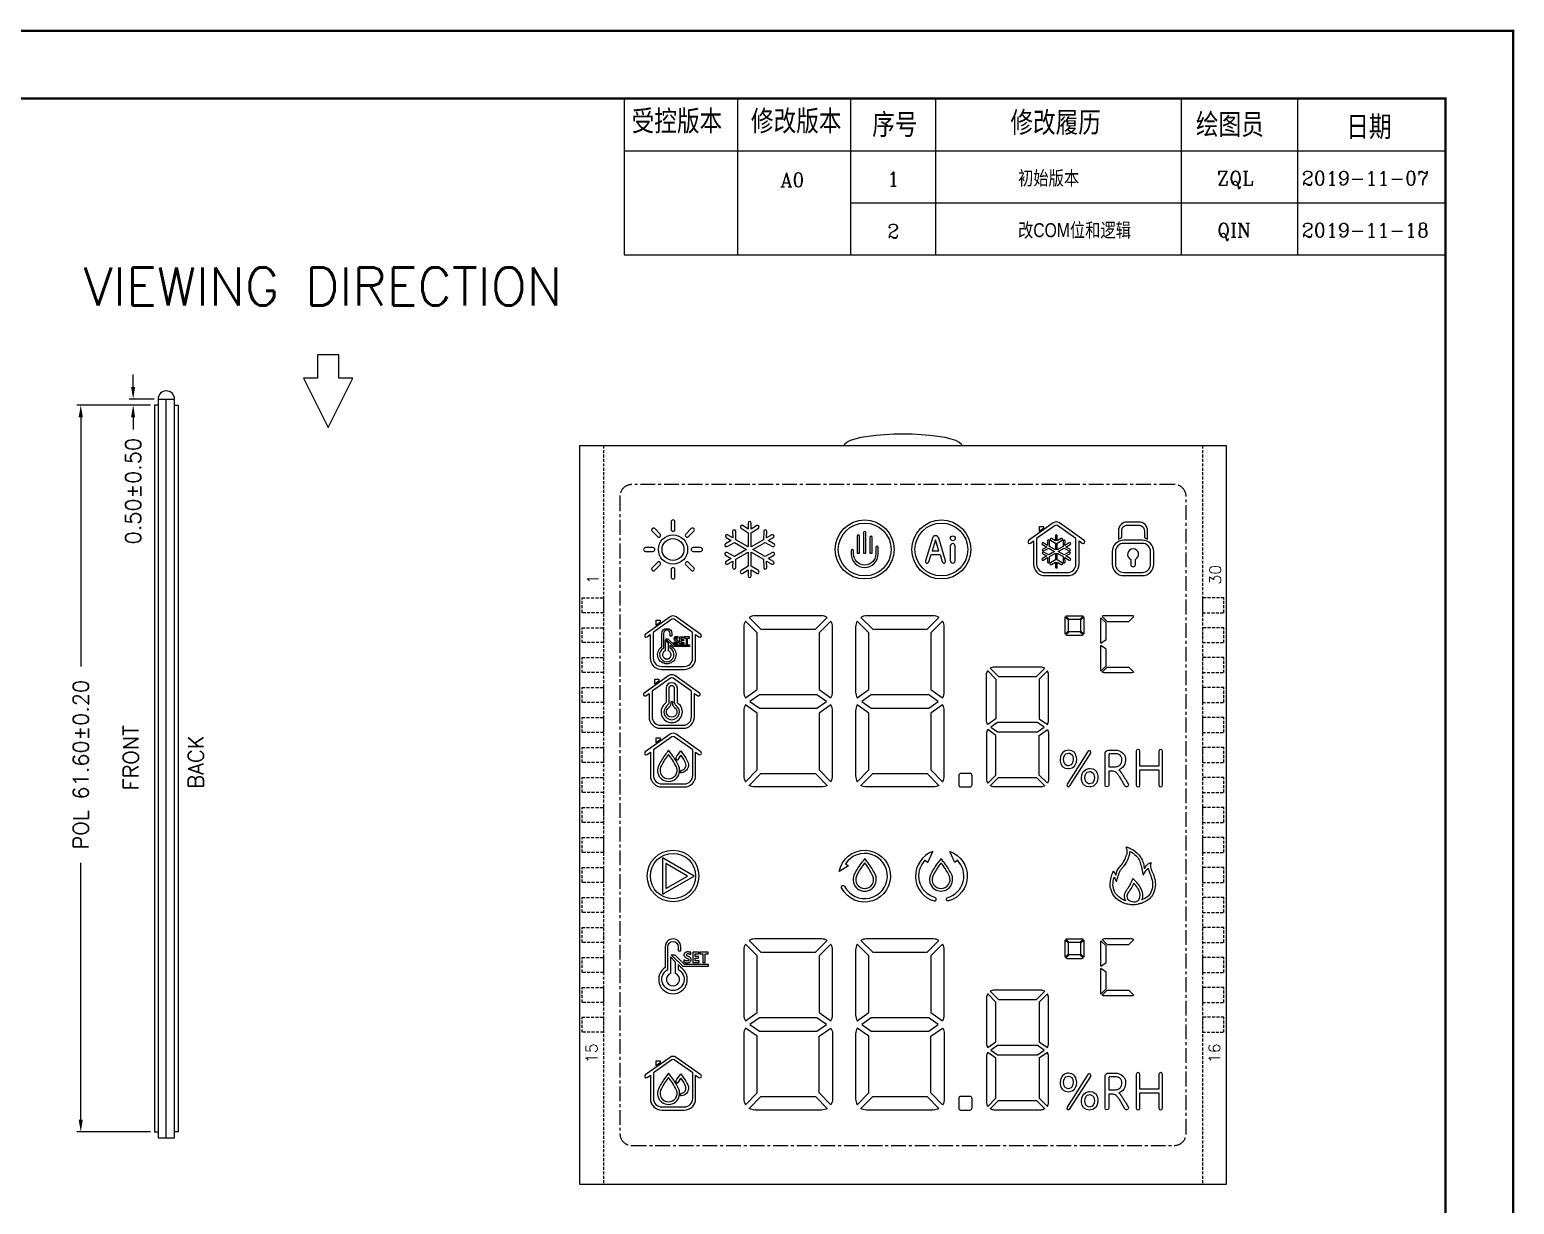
# Model space of a CAD drawing. Header units: millimetres. Extents: x 963 to 1606, y 260 to 429.
# Drawn here: x 1075.8 to 1201.7, y 329.7 to 429.2 of the extents above; entities that cross this region are included whole.
import ezdxf
from ezdxf.enums import TextEntityAlignment as Align

# ---------------------------------------------------------------- set-up
doc = ezdxf.new("R2010")
doc.units = ezdxf.units.MM
for name, pattern in [('CENTER', [2, 1.25, -0.25, 0.25, -0.25]), ('DASHED2', [0.375, 0.25, -0.125]), ('HIDDEN', [0.375, 0.25, -0.125])]:
    doc.linetypes.add(name, pattern=pattern)
for name, color, linetype in [('1', 4, 'Continuous'), ('DIM', 4, 'Continuous'), ('dwg', 7, 'Continuous'), ('title', 7, 'Continuous')]:
    doc.layers.add(name, color=color, linetype=linetype)
doc.styles.add('ROMANC', font='romanc')
doc.styles.add('ROMANS', font='romans.shx')
doc.styles.add('title', font='arial.ttf', dxfattribs={"width": 0.8, "height": 5})
doc.dimstyles.new('LCDDIM', dxfattribs={"dimtxt": 0.85, "dimasz": 0.68, "dimexe": 0.2125, "dimexo": 0.2125, "dimgap": 0.17, "dimtad": 0, "dimzin": 0, "dimdsep": 46, "dimtxsty": 'ROMANS', "dimcen": 2.5, "dimadec": 0, "dimazin": 0, "dimtfac": 1, "dimtofl": 0, "dimtmove": 0, "dimatfit": 0, "dimfxl": 0, "dimarcsym": 0})

# ---------------------------------------------------------------- blocks, each defined once
blk = doc.blocks.new('*D25')
at = {"layer": 'DEFPOINTS', "color": 0}
for p in [(1086.69, 397.9), (1084.58, 397.4), (1086.39, 397.4)]:
    blk.add_point(p, dxfattribs=at)
at = {"layer": 'DIM', "color": 0, "lineweight": -2}
for p, q in [((1084.58, 398.94), (1084.58, 399.98)), ((1086.36, 397.9), (1084.25, 397.9)), ((1086.06, 397.4), (1084.25, 397.4)), ((1084.58, 396.36), (1084.58, 395.32))]:
    blk.add_line(p, q, dxfattribs=at)
at = {"layer": 'DIM', "color": 0}
for points in [[(1084.4, 398.94), (1084.75, 398.94), (1084.58, 397.9)], [(1084.4, 396.36), (1084.75, 396.36), (1084.58, 397.4)]]:
    blk.add_solid(points, dxfattribs=at)
at = {"layer": 'DIM', "color": 0, "insert": (1084.58, 390.1), "char_height": 1.3, "attachment_point": 5, "rotation": 90, "style": 'ROMANS'}
blk.add_mtext('0.50%%P0.50', dxfattribs=at)
blk = doc.blocks.new('*D24')
at = {"layer": 'DEFPOINTS', "color": 0}
for p in [(1080.14, 397.4), (1086.39, 397.4), (1086.39, 335.8)]:
    blk.add_point(p, dxfattribs=at)
at = {"layer": 'DIM', "color": 0, "lineweight": -2}
for p, q in [((1086.06, 397.4), (1079.81, 397.4)), ((1080.14, 396.36), (1080.14, 375.23)), ((1080.14, 336.84), (1080.14, 358.61)), ((1086.06, 335.8), (1079.81, 335.8))]:
    blk.add_line(p, q, dxfattribs=at)
at = {"layer": 'DIM', "color": 0}
for points in [[(1079.96, 396.36), (1080.31, 396.36), (1080.14, 397.4)], [(1079.96, 336.84), (1080.31, 336.84), (1080.14, 335.8)]]:
    blk.add_solid(points, dxfattribs=at)
at = {"layer": 'DIM', "color": 0, "insert": (1080.14, 366.92), "char_height": 1.3, "attachment_point": 5, "rotation": 90, "style": 'ROMANS'}
blk.add_mtext('POL 61.60%%P0.20', dxfattribs=at)
blk = doc.blocks.new('SIGN-C')
at = {"layer": '1', "color": 4, "const_width": 0.238}
blk.add_lwpolyline([(0, 0), (0, 210), (297, 210), (297, 0)], close=True, dxfattribs=at)
at = {"layer": 'title'}
for p, q in [((203.24, 202.86), (203.24, 197.36)), ((215.18, 202.86), (215.18, 197.36)), ((227.11, 202.86), (227.11, 197.36)), ((236.09, 202.86), (236.09, 197.36)), ((261.98, 202.86), (261.98, 197.36)), ((274.27, 202.86), (274.27, 197.36)), ((203.24, 197.36), (203.24, 191.86)), ((203.24, 197.36), (289.86, 197.36)), ((215.18, 197.36), (215.18, 191.86)), ((227.11, 197.36), (227.11, 191.86)), ((236.09, 197.36), (236.09, 191.86)), ((261.98, 197.36), (261.98, 191.86)), ((274.27, 197.36), (274.27, 191.86)), ((203.24, 191.86), (203.24, 186.37)), ((215.18, 191.86), (215.18, 186.37)), ((227.11, 191.86), (227.11, 186.37)), ((227.11, 191.86), (289.86, 191.86)), ((236.09, 191.86), (236.09, 186.37)), ((261.98, 191.86), (261.98, 186.37)), ((274.27, 191.86), (274.27, 186.37)), ((203.24, 186.37), (289.86, 186.37))]:
    blk.add_line(p, q, dxfattribs=at)
at = {"layer": 'title', "const_width": 0.238}
blk.add_lwpolyline([(7.14, 7.14), (7.14, 202.86), (289.86, 202.86), (289.86, 7.14)], close=True, dxfattribs=at)
at = {"layer": 'title', "style": 'title', "width": 0.8}
for s, height, p in [('受控版本', 2.188, (204.03, 199.42)), ('修改版本', 2.188, (216.61, 199.42)), ('序号', 2.188, (229.4, 199.05)), ('修改履历', 2.188, (243.97, 199.27)), ('绘图员', 2.188, (263.54, 199.06)), ('日期', 2.188, (279.4, 198.82)), ('初始版本', 1.477, (244.78, 193.74)), ('改COM位和逻辑', 1.477, (244.78, 188.25))]:
    blk.add_text(s, height=height, dxfattribs=at).set_placement(p)
at = {"layer": 'title', "style": 'ROMANC'}
for s, height, p in [('A0', 1.477, (219.71, 193.55)), ('1', 1.48, (230.99, 193.64)), ('ZQL', 1.477, (265.77, 193.74)), ('2019-11-07', 1.477, (274.7, 193.74)), ('2', 1.48, (230.99, 188.14)), ('QIN ', 1.477, (265.77, 188.24)), ('2019-11-18', 1.477, (274.7, 188.24))]:
    blk.add_text(s, height=height, dxfattribs=at).set_placement(p)
blk = doc.blocks.new('SPC')
at = {"layer": 'dwg'}
for points in [[(6.59, 54.89, 1), (6.81, 55.11), (6.36, 55.57, 1), (6.13, 55.35)], [(7.74, 55.5, 1), (8.06, 55.5), (8.06, 56.14, 1), (7.74, 56.14)], [(8.99, 55.11, 1), (9.21, 54.89), (9.67, 55.35, 1), (9.44, 55.57)], [(14.27, 53.57), (14.27, 52.38), (13.67, 52.01, 1), (13.81, 51.78), (14.27, 52.07), (14.27, 51.56, 1), (14.53, 51.56), (14.53, 52.07), (15, 51.78, 1), (15.14, 52.01), (14.53, 52.38), (14.53, 53.57), (15.57, 52.98), (15.59, 52.27, 1), (15.85, 52.28), (15.84, 52.82), (16.28, 52.57, 1), (16.41, 52.79), (15.97, 53.05), (16.45, 53.31, 1), (16.33, 53.54), (15.7, 53.2), (14.67, 53.8), (15.7, 54.4), (16.33, 54.06, 1), (16.45, 54.29), (15.97, 54.55), (16.41, 54.81, 1), (16.28, 55.04), (15.84, 54.78), (15.85, 55.33, 1), (15.59, 55.34), (15.57, 54.63), (14.54, 54.03), (14.53, 55.22), (15.14, 55.6, 1), (15, 55.82), (14.53, 55.53), (14.53, 56.04, 1), (14.27, 56.04), (14.27, 55.53), (13.81, 55.82, 1), (13.67, 55.6), (14.27, 55.22), (14.27, 54.03), (13.24, 54.63), (13.22, 55.34, 1), (12.95, 55.33), (12.97, 54.78), (12.53, 55.04, 1), (12.4, 54.81), (12.84, 54.55), (12.36, 54.29, 1), (12.48, 54.06), (13.11, 54.4), (14.14, 53.8), (13.11, 53.2), (12.48, 53.54, 1), (12.36, 53.31), (12.84, 53.05), (12.4, 52.79, 1), (12.53, 52.57), (12.97, 52.82), (12.95, 52.28, 1), (13.22, 52.27), (13.24, 52.98)], [(40.66, 56.05, 0.320007), (40.14, 56.05), (38.05, 54.55, 1), (38.2, 54.34), (38.47, 54.54), (38.47, 52.55, 0.414214), (39.43, 51.59), (41.36, 51.59, 0.414214), (42.32, 52.55), (42.32, 54.54), (42.6, 54.34, 1), (42.75, 54.55)], [(40.3, 55.84), (38.73, 54.72), (38.73, 52.54, 0.414214), (39.43, 51.84), (41.36, 51.84, 0.414214), (42.06, 52.54), (42.06, 54.73), (40.5, 55.84, 0.320007)], [(45.66, 55.39), (45.66, 54.65, -0.040796), (45.94, 54.83), (45.94, 55.39, -0.414214), (46.41, 55.86), (47.39, 55.86, -0.414214), (47.86, 55.39), (47.86, 54.83, -0.040796), (48.14, 54.65), (48.14, 55.39, 0.414214), (47.39, 56.13), (46.41, 56.13, 0.414214)], [(23.71, 54.93, 1), (23.51, 54.93), (23.51, 53.49), (23.71, 53.49)], [(24.25, 55.23, 1), (24.05, 55.23), (24.05, 53.49), (24.25, 53.49)], [(24.59, 53.49), (24.79, 53.49), (24.79, 54.83, 1), (24.59, 54.83)], [(30.73, 52.75, 1), (31.01, 52.84), (30.43, 54.76, 0.739234), (29.89, 54.76), (29.3, 52.84, 1), (29.58, 52.75), (29.78, 53.38), (30.54, 53.38)], [(31.41, 52.85, 1), (31.82, 52.85), (31.82, 54.09, 1), (31.41, 54.09)], [(40.97, 53.21), (40.98, 52.72, 1), (41.14, 52.73), (41.13, 53.11), (41.5, 52.9, 1.030478), (41.58, 53.04), (41.21, 53.25), (41.55, 53.44, 1), (41.47, 53.58), (41.05, 53.34), (40.55, 53.63), (41.05, 53.91), (41.47, 53.68, 1), (41.55, 53.82), (41.21, 54.01), (41.58, 54.22, 1.030478), (41.5, 54.36), (41.13, 54.14), (41.14, 54.53, 1.021645), (40.98, 54.53), (40.97, 54.05), (40.48, 53.77), (40.48, 54.33), (40.89, 54.58, 1), (40.81, 54.72), (40.48, 54.52), (40.48, 54.95, 1.030478), (40.32, 54.95), (40.32, 54.52), (39.99, 54.72, 1), (39.9, 54.58), (40.32, 54.33), (40.32, 53.77), (39.83, 54.05), (39.81, 54.53, 1), (39.66, 54.53), (39.66, 54.14), (39.29, 54.36, 1.030478), (39.22, 54.22), (39.59, 54.01), (39.25, 53.82, 1), (39.32, 53.68), (39.75, 53.91), (40.24, 53.63), (39.75, 53.34), (39.32, 53.58, 1), (39.25, 53.44), (39.59, 53.25), (39.22, 53.04, 1.030478), (39.29, 52.9), (39.66, 53.11), (39.66, 52.73, 1), (39.81, 52.72), (39.83, 53.21), (40.32, 53.49), (40.32, 52.92), (39.9, 52.67, 1), (39.99, 52.54), (40.32, 52.74), (40.32, 52.31, 1.030478), (40.48, 52.31), (40.48, 52.74), (40.81, 52.54, 1.003444), (40.89, 52.67), (40.48, 52.92), (40.48, 53.49)], [(46.11, 54.59, 0.414214), (45.14, 53.62), (45.14, 52.56, 0.414214), (46.11, 51.59), (47.69, 51.59, 0.414214), (48.66, 52.56), (48.66, 53.62, 0.414214), (47.69, 54.59)], [(45.41, 53.62), (45.41, 52.56, 0.414214), (46.11, 51.86), (47.69, 51.86, 0.414214), (48.39, 52.56), (48.39, 53.62, 0.414214), (47.69, 54.32), (46.11, 54.32, 0.414214)], [(6.2, 53.64, 1), (6.2, 53.96), (5.56, 53.96, 1), (5.56, 53.64)], [(9.6, 53.96, 1), (9.6, 53.64), (10.24, 53.64, 1), (10.24, 53.96)], [(25.3, 53.99, 1), (25.1, 53.99), (25.1, 53.43, -1), (23.2, 53.43), (23.2, 53.7, 1), (23, 53.7), (23, 53.43, 1), (25.3, 53.43)], [(47.1, 52.96, 4.42875), (46.7, 52.96), (46.7, 52.53, 1), (47.1, 52.53)], [(6.81, 52.49, 1), (6.59, 52.71), (6.13, 52.26, 1), (6.36, 52.04)], [(8.06, 52.1, 1), (7.74, 52.1), (7.74, 51.46, 1), (8.06, 51.46)], [(8.99, 52.49), (9.44, 52.04, 1), (9.67, 52.26), (9.21, 52.71, 1)], [(8.16, 48.1, 0.320007), (7.65, 48.1), (5.55, 46.6, 1), (5.7, 46.39), (5.97, 46.59), (5.97, 44.6, 0.414214), (6.93, 43.64), (8.86, 43.64, 0.414214), (9.82, 44.6), (9.82, 46.59), (10.1, 46.39, 1), (10.25, 46.6)], [(7.8, 47.89), (6.23, 46.77), (6.23, 44.59, 0.414214), (6.93, 43.89), (8.86, 43.89, 0.414214), (9.56, 44.59), (9.56, 46.78), (8.01, 47.89, 0.320007)], [(20.49, 48.18), (14.83, 48.18, 0.136063), (14.36, 48.04), (15.35, 47.04), (19.98, 47.04), (20.97, 48.04, 0.136063)], [(29.97, 48.18), (24.31, 48.18, 0.136063), (23.83, 48.04), (24.83, 47.04), (29.45, 47.04), (30.45, 48.04, 0.136063)], [(41.11, 46.73, 0.139094), (41.14, 46.62), (41.42, 46.9), (41.42, 47.8), (41.14, 48.08, 0.139094), (41.11, 47.97)], [(41.48, 47.87), (41.21, 48.15, -0.136063), (41.31, 48.18), (42.56, 48.18, -0.136063), (42.66, 48.15), (42.39, 47.87)], [(42.45, 46.9), (42.73, 46.62, 0.139094), (42.76, 46.73), (42.76, 47.97, 0.139094), (42.73, 48.08), (42.45, 47.8)], [(44.18, 48.02, 0.139094), (44.13, 47.86), (44.13, 46.04, 0.139094), (44.18, 45.87), (44.61, 46.17), (44.61, 47.59)], [(44.45, 48.18, 0.136063), (44.28, 48.13), (44.71, 47.7), (46.54, 47.7), (46.97, 48.13, 0.136063), (46.8, 48.18)], [(7.09, 45.43, 4.041745), (7.66, 45.43), (7.66, 45.7), (7.8, 45.56), (7.8, 45.55, -3.380622), (6.95, 45.55), (6.95, 46.69, -1), (7.8, 46.69), (7.8, 46.46), (7.66, 46.46), (7.66, 46.69, 1), (7.09, 46.69)], [(13.9, 41.72, 0.139094), (14.04, 41.23), (15.04, 41.93), (15.04, 46.73), (14.04, 47.73, 0.139094), (13.9, 47.25)], [(20.29, 41.93), (21.28, 41.23, 0.139094), (21.42, 41.72), (21.42, 47.25, 0.139094), (21.28, 47.73), (20.29, 46.73)], [(23.38, 41.72, 0.139094), (23.52, 41.23), (24.51, 41.93), (24.51, 46.73), (23.52, 47.73, 0.139094), (23.38, 47.25)], [(29.77, 41.93), (30.76, 41.23, 0.139094), (30.9, 41.72), (30.9, 47.25, 0.139094), (30.76, 47.73), (29.77, 46.73)], [(41.48, 46.83), (41.21, 46.56, 0.136063), (41.31, 46.53), (42.56, 46.53, 0.136063), (42.66, 46.56), (42.39, 46.83)], [(7.23, 46.12), (7.23, 45.22, 4.791288), (7.52, 45.22), (7.52, 45.84)], [(44.61, 45.36), (44.18, 45.66, 0.139094), (44.13, 45.49), (44.13, 43.67, 0.139094), (44.18, 43.5), (44.61, 43.94)], [(8.05, 43.11, 0.320007), (7.54, 43.11), (5.45, 41.62, 1), (5.6, 41.41), (5.87, 41.6), (5.87, 39.61, 0.414214), (6.83, 38.65), (8.76, 38.65, 0.414214), (9.72, 39.61), (9.72, 41.61), (10, 41.41, 1), (10.15, 41.62)], [(7.69, 42.9), (6.13, 41.79), (6.13, 39.61, 0.414214), (6.83, 38.91), (8.76, 38.91, 0.414214), (9.46, 39.61), (9.46, 41.79), (7.9, 42.9, 0.320007)], [(35.27, 42.82), (35.27, 39.45), (34.58, 38.97, -0.139094), (34.48, 39.31), (34.48, 43.18, -0.139094), (34.58, 43.52)], [(35.13, 43.83, 0.136063), (34.79, 43.73), (35.49, 43.03), (38.73, 43.03), (39.43, 43.73, 0.136063), (39.09, 43.83)], [(39.74, 43.18, 0.139094), (39.64, 43.52), (38.95, 42.82), (38.95, 39.45), (39.64, 38.97, 0.139094), (39.74, 39.31)], [(44.45, 43.35, -0.136063), (44.28, 43.4), (44.71, 43.83), (46.54, 43.83), (46.97, 43.4, -0.136063), (46.8, 43.35)], [(8.27, 42.06, 0.920896), (7.31, 42.06), (7.31, 40.86, -0.178159), (7.26, 40.77, 3.083722), (8.32, 40.77, -0.178159), (8.27, 40.86)], [(8.03, 42.05, 0.888352), (7.56, 42.05), (7.56, 40.84, -0.202499), (7.41, 40.57, 3.143835), (8.17, 40.57, -0.202499), (8.03, 40.84)], [(7.85, 40.92), (7.85, 40.74, 0.204472), (8.02, 40.42, -3.624789), (7.56, 40.42, 0.204472), (7.74, 40.74), (7.74, 40.92)], [(14.04, 34.12), (15.04, 35.12), (15.04, 39.93), (14.04, 40.63, 0.139094), (13.9, 40.14), (13.9, 34.61, 0.139094)], [(21.28, 40.63), (20.29, 39.93), (20.29, 35.12), (21.28, 34.12, 0.139094), (21.42, 34.61), (21.42, 40.14, 0.139094)], [(23.52, 34.12), (24.51, 35.12), (24.51, 39.93), (23.52, 40.63, 0.139094), (23.38, 40.14), (23.38, 34.61, 0.139094)], [(30.76, 40.63), (29.77, 39.93), (29.77, 35.12), (30.76, 34.12, 0.139094), (30.9, 34.61), (30.9, 40.14, 0.139094)], [(8.16, 38.14, 0.320007), (7.65, 38.14), (5.55, 36.64, 1), (5.7, 36.43), (5.98, 36.63), (5.98, 34.64, 0.414214), (6.94, 33.68), (8.86, 33.68, 0.414214), (9.82, 34.64), (9.82, 36.63), (10.1, 36.43, 1), (10.25, 36.64)], [(7.8, 37.93), (6.24, 36.81), (6.24, 34.64, 0.414214), (6.94, 33.94), (8.87, 33.94, 0.414214), (9.57, 34.64), (9.57, 36.82), (8.01, 37.93, 0.320007)], [(34.58, 33.99), (35.27, 34.69), (35.27, 38.05), (34.58, 38.54, 0.139094), (34.48, 38.2), (34.48, 34.33, 0.139094)], [(39.74, 38.2), (39.74, 34.33, -0.139094), (39.64, 33.99), (38.95, 34.69), (38.95, 38.05), (39.64, 38.54, -0.139094)], [(6.66, 35.45, 1.508902), (8.39, 35.45, 0.042073), (7.89, 36.3, 0.007312), (7.52, 36.79, 0.004993), (7.21, 36.37, 0.045404)], [(9.16, 35.79, -0.408759), (8.83, 34.94, -0.060024), (8.63, 34.88, -0.015375), (8.54, 34.87, 0.05176), (8.56, 35.08, 0.066573), (8.74, 35.13, 0.141626), (8.93, 35.29, 0.248808), (8.97, 35.71, 0.049065), (8.56, 36.38, 0.009598), (8.45, 36.23), (8.44, 36.21), (8.25, 35.93, 0.009472), (8.13, 36.13, -0.017488), (8.56, 36.73, -0.005991), (8.8, 36.4, -0.043091)], [(41.31, 33.91, 1), (41.54, 33.77), (43.31, 36.53, 1), (43.07, 36.68)], [(45.69, 35.13, -0.066458), (45.91, 34.87, -0.00191), (46.01, 34.73, 0.005682), (46.49, 33.94, -1), (46.21, 33.77), (45.74, 34.56, 0.032995), (45.58, 34.8, 0.017246), (45.54, 34.85, 0.18733), (45.21, 35.01, 0.015422), (45.14, 35.02), (44.84, 35.02), (44.84, 33.83, -1), (44.53, 33.83), (44.53, 36.53, -0.414214), (44.8, 36.8), (45.34, 36.8, -0.030536), (45.56, 36.79, -0.204243), (46.13, 36.45, -0.106049), (46.25, 36.17, -0.141384), (46.2, 35.62, -0.226669)], [(47.49, 36.7, 1), (47.18, 36.7), (47.18, 33.83, 1), (47.49, 33.83), (47.49, 35.13), (49.09, 35.13), (49.09, 33.83, 1), (49.4, 33.83), (49.4, 36.7, 1), (49.09, 36.7), (49.09, 35.44), (47.49, 35.44)], [(7.42, 36.31, 0.047839), (6.85, 35.37, 0.249322), (6.92, 34.69, 0.251038), (7.52, 34.36, 0.251038), (8.13, 34.69, 0.24932), (8.19, 35.37, 0.031176), (7.86, 35.97, 0.017928), (7.52, 36.44, 0.002647)], [(45.59, 36.47, 0.060864), (45.39, 36.49), (45.33, 36.49), (44.92, 36.49, 0.414214), (44.84, 36.41), (44.84, 35.38), (45.33, 35.38), (45.39, 35.38), (45.42, 35.39, 0.057528), (45.59, 35.42, 0.10908), (45.79, 35.54, 0.114485), (45.92, 35.75, 0.083359), (45.96, 35.97, 0.127561), (45.9, 36.23, 0.090419), (45.8, 36.36, 0.107795)], [(20.49, 33.68), (14.83, 33.68, -0.136063), (14.36, 33.81), (15.35, 34.81), (19.98, 34.81), (20.97, 33.81, -0.136063)], [(29.97, 33.68), (24.31, 33.68, -0.136063), (23.83, 33.81), (24.83, 34.81), (29.45, 34.81), (30.45, 33.81, -0.136063)], [(32.12, 33.88, 0.414214), (32.31, 33.68), (33.06, 33.68, 0.414214), (33.26, 33.88), (33.26, 34.63, 0.414214), (33.06, 34.82), (32.31, 34.82, 0.414214), (32.12, 34.63)], [(35.13, 33.68, -0.136063), (34.79, 33.77), (35.49, 34.47), (38.73, 34.47), (39.43, 33.77, -0.136063), (39.09, 33.68)], [(22.45, 25.26, 3.791491), (22.53, 27.15), (22.77, 26.98), (21.99, 26.51, -6.134623), (22.19, 25.13, -1)], [(30.11, 24.3, -0.566507), (29.29, 27.47), (29.5, 27.28), (29.92, 28.2, 0.726612), (30.03, 24.02, 1)], [(31.19, 24.3, 0.566507), (32.01, 27.47), (31.8, 27.28), (31.38, 28.2, -0.726612), (31.27, 24.02, -1)], [(48.55, 26.42), (48.58, 26.36, -0.032431), (48.73, 25.94, -0.094121), (48.78, 25.24, -0.085277), (48.61, 24.62, -0.110953), (48.26, 24.18, -0.056393), (47.91, 23.95, -0.030296), (47.58, 23.81), (47.51, 23.79), (47.47, 23.78, -0.029667), (47.2, 23.71, -0.060813), (46.74, 23.7, -0.021768), (46.38, 23.75, -0.031887), (46.05, 23.86, -0.196089), (45.09, 24.8, -0.106369), (44.97, 25.41, -0.05095), (45.02, 25.87, -0.028123), (45.15, 26.35, -0.003221), (45.22, 26.55), (45.25, 26.51, -0.059688), (45.45, 26.21, -0.020055), (45.53, 26.49, -0.086303), (45.73, 26.85, -0.010376), (45.81, 26.95), (45.86, 27.01, 0.06032), (46.17, 27.46, 0.04688), (46.36, 27.92, 0.017278), (46.39, 28, 0.109311), (46.39, 28.35, 0.031115), (46.31, 28.61, -0.011343), (46.65, 28.47, -0.023433), (46.9, 28.34, -0.13736), (47.62, 27.59, -0.06045), (47.78, 27.18, -0.021134), (47.87, 26.74, -0.018818), (47.96, 26.92, -0.118547), (48.19, 27.16, -0.032241), (48.41, 27.28, 0.006562), (48.4, 27.15), (48.39, 27.12, 0.111537), (48.44, 26.69, 0.023307)], [(47.76, 26.19, -0.040252), (48.01, 26.59, -0.000425), (48.18, 26.8, 0.04834), (48.26, 26.52, 0.002877), (48.41, 26.15, -0.017787), (48.48, 25.94, -0.181016), (48.42, 24.75, -0.089076), (48.22, 24.46, -0.082601), (47.89, 24.22, -0.019202), (47.65, 24.12, 0.149838), (47.73, 24.58, 0.10745), (47.51, 25.19, 0.044672), (47.21, 25.59, 0.014678), (46.88, 25.93, -0.005304), (46.77, 25.66, -0.039854), (46.53, 25.2, -0.016294), (46.37, 24.95, 0.039647), (46.23, 24.73, 0.087499), (46.16, 24.5, 0.064225), (46.17, 24.25, 0.133839), (46.27, 24.04), (46.18, 24.06, -0.054284), (45.84, 24.24, -0.129693), (45.33, 24.83, -0.114894), (45.2, 25.39, -0.058193), (45.25, 25.84, -0.014662), (45.3, 26.03, -0.016978), (45.49, 25.67, -0.006899), (45.61, 26.04, -0.013652), (45.78, 26.5, -0.067534), (45.93, 26.73, -0.008142), (46.02, 26.85), (46.04, 26.87, 0.068162), (46.42, 27.44, 0.026996), (46.55, 27.74, 0.068338), (46.63, 28.11, 0.029668), (46.63, 28.22, -0.085362), (47.14, 27.86, -0.072351), (47.42, 27.49, -0.040289), (47.5, 27.28, -0.038126)], [(24.53, 27.11, 0.007312), (24.15, 27.62, 0.004993), (23.82, 27.18, 0.045404), (23.24, 26.22, 1.508902), (25.06, 26.22, 0.042073)], [(24.5, 26.76, 0.017928), (24.15, 27.25, 0.002647), (24.04, 27.11, 0.047839), (23.45, 26.12, 0.249322), (23.52, 25.41, 0.251034), (24.15, 25.07, 0.251034), (24.78, 25.41, 0.24932), (24.85, 26.12, 0.031176)], [(31, 27.11, 0.007312), (30.62, 27.62, 0.004993), (30.29, 27.18, 0.045404), (29.72, 26.22, 1.508902), (31.53, 26.22, 0.042073)], [(30.97, 26.76, 0.017928), (30.62, 27.25, 0.002647), (30.52, 27.11, 0.047839), (29.92, 26.12, 0.249322), (29.99, 25.41, 0.251034), (30.62, 25.07, 0.251034), (31.26, 25.41, 0.24932), (31.33, 26.12, 0.031176)], [(47.36, 24.08, 0.04099), (47.42, 24.16, 0.063653), (47.49, 24.37, 0.126863), (47.45, 24.79, 0.064384), (47.29, 25.11, 0.04477), (46.96, 25.52, -0.037369), (46.72, 25.06, -0.012779), (46.56, 24.83, 0.026193), (46.46, 24.69, 0.061241), (46.4, 24.53, 0.17354), (46.41, 24.26, 0.071184), (46.47, 24.15, 0.043044), (46.51, 24.11, 0.22207), (47.1, 23.95, 0.061845), (47.23, 23.99, 0.095107)], [(8.56, 20.14, 1), (7.24, 20.14), (7.24, 18.38, 3.380622), (8.56, 18.38), (8.56, 18.4), (8.34, 18.62), (8.34, 18.2, -4.041745), (7.46, 18.2), (7.46, 20.14, -1), (8.34, 20.14), (8.34, 19.79), (8.56, 19.79)], [(14.04, 13.86), (15.04, 14.55), (15.04, 19.36), (14.04, 20.36, 0.139094), (13.9, 19.87), (13.9, 14.34, 0.139094)], [(20.49, 20.8), (14.83, 20.8, 0.136063), (14.36, 20.67), (15.35, 19.67), (19.98, 19.67), (20.97, 20.67, 0.136063)], [(21.28, 20.36), (20.29, 19.36), (20.29, 14.55), (21.28, 13.86, 0.139094), (21.42, 14.34), (21.42, 19.87, 0.139094)], [(23.52, 13.86), (24.51, 14.55), (24.51, 19.36), (23.52, 20.36, 0.139094), (23.38, 19.87), (23.38, 14.34, 0.139094)], [(29.97, 20.8), (24.31, 20.8, 0.136063), (23.83, 20.67), (24.83, 19.67), (29.45, 19.67), (30.45, 20.67, 0.136063)], [(30.76, 20.36), (29.77, 19.36), (29.77, 14.55), (30.76, 13.86, 0.139094), (30.9, 14.34), (30.9, 19.87, 0.139094)], [(41.12, 19.36, 0.139094), (41.15, 19.25), (41.42, 19.53), (41.42, 20.43), (41.15, 20.7, 0.139094), (41.12, 20.6)], [(41.49, 20.5), (41.21, 20.77, -0.136063), (41.32, 20.8), (42.56, 20.8, -0.136063), (42.67, 20.77), (42.39, 20.5)], [(42.46, 19.53), (42.73, 19.25, 0.139094), (42.76, 19.36), (42.76, 20.6, 0.139094), (42.73, 20.7), (42.46, 20.43)], [(44.18, 20.65, 0.139094), (44.13, 20.48), (44.13, 18.66, 0.139094), (44.18, 18.49), (44.61, 18.8), (44.61, 20.21)], [(44.45, 20.8, 0.136063), (44.29, 20.75), (44.72, 20.32), (46.54, 20.32), (46.97, 20.75, 0.136063), (46.81, 20.8)], [(7.68, 19.27), (7.68, 17.87, 4.791288), (8.12, 17.87), (8.12, 18.84)], [(41.49, 19.46), (41.21, 19.18, 0.136063), (41.32, 19.15), (42.56, 19.15, 0.136063), (42.67, 19.18), (42.39, 19.46)], [(44.61, 17.98), (44.18, 18.28, 0.139094), (44.13, 18.12), (44.13, 16.3, 0.139094), (44.18, 16.13), (44.61, 16.56)], [(35.13, 16.45, 0.136063), (34.79, 16.36), (35.49, 15.66), (38.73, 15.66), (39.43, 16.36, 0.136063), (39.09, 16.45)], [(44.45, 15.98, -0.136063), (44.29, 16.02), (44.72, 16.46), (46.54, 16.46), (46.97, 16.02, -0.136063), (46.81, 15.98)], [(34.58, 11.59), (35.27, 12.08), (35.27, 15.44), (34.58, 16.14, 0.139094), (34.48, 15.8), (34.48, 11.93, 0.139094)], [(38.95, 12.08), (39.64, 11.59, 0.139094), (39.74, 11.93), (39.74, 15.8, 0.139094), (39.64, 16.14), (38.95, 15.44)], [(13.9, 12.76), (13.9, 7.23, 0.139094), (14.04, 6.75), (15.04, 7.75), (15.04, 12.55), (14.04, 13.25, 0.139094)], [(21.42, 12.76), (21.42, 7.23, -0.139094), (21.28, 6.75), (20.29, 7.75), (20.29, 12.55), (21.28, 13.25, -0.139094)], [(23.38, 12.76), (23.38, 7.23, 0.139094), (23.52, 6.75), (24.51, 7.75), (24.51, 12.55), (23.52, 13.25, 0.139094)], [(30.9, 12.76), (30.9, 7.23, -0.139094), (30.76, 6.75), (29.77, 7.75), (29.77, 12.55), (30.76, 13.25, -0.139094)], [(8.16, 10.76, 0.320007), (7.65, 10.76), (5.55, 9.27, 1), (5.7, 9.06), (5.98, 9.25), (5.98, 7.26, 0.414214), (6.94, 6.3), (8.86, 6.3, 0.414214), (9.82, 7.26), (9.82, 9.26), (10.1, 9.06, 1), (10.25, 9.27)], [(7.8, 10.55), (6.24, 9.44), (6.24, 7.26, 0.414214), (6.94, 6.56), (8.87, 6.56, 0.414214), (9.57, 7.26), (9.57, 9.44), (8.01, 10.55, 0.320007)], [(34.48, 10.82), (34.48, 6.96, 0.139094), (34.58, 6.61), (35.27, 7.31), (35.27, 10.68), (34.58, 11.17, 0.139094)], [(39.74, 10.82, 0.139094), (39.64, 11.17), (38.95, 10.68), (38.95, 7.31), (39.64, 6.61, 0.139094), (39.74, 6.96)], [(6.66, 8.08, 1.508902), (8.39, 8.08, 0.042073), (7.89, 8.93, 0.007312), (7.52, 9.42, 0.004993), (7.21, 9, 0.045404)], [(7.42, 8.93, 0.047839), (6.85, 7.99, 0.249322), (6.92, 7.31, 0.251038), (7.52, 6.99, 0.251038), (8.13, 7.31, 0.24932), (8.19, 7.99, 0.031176), (7.86, 8.6, 0.017928), (7.52, 9.06, 0.002647)], [(9.16, 8.42, -0.408759), (8.83, 7.56, -0.060024), (8.63, 7.51, -0.015375), (8.54, 7.49, 0.05176), (8.56, 7.71, 0.066573), (8.74, 7.76, 0.141626), (8.93, 7.92, 0.248808), (8.97, 8.33, 0.049065), (8.56, 9.01, 0.009598), (8.45, 8.85), (8.44, 8.84), (8.25, 8.56, 0.009472), (8.13, 8.75, -0.017488), (8.56, 9.36, -0.005991), (8.8, 9.03, -0.043091)], [(41.31, 6.54, 1), (41.54, 6.39), (43.31, 9.15, 1), (43.07, 9.3)], [(45.69, 7.75, -0.066458), (45.91, 7.5, -0.00191), (46.01, 7.35, 0.005682), (46.49, 6.57, -1), (46.21, 6.4), (45.74, 7.18, 0.032995), (45.58, 7.42, 0.017246), (45.54, 7.47, 0.18733), (45.21, 7.64, 0.015422), (45.14, 7.64), (44.84, 7.64), (44.84, 6.46, -1), (44.53, 6.46), (44.53, 9.16, -0.414214), (44.8, 9.43), (45.34, 9.43, -0.030536), (45.56, 9.42, -0.204243), (46.13, 9.08, -0.106049), (46.25, 8.8, -0.141384), (46.2, 8.24, -0.226669)], [(45.59, 9.09, 0.060864), (45.39, 9.12), (45.33, 9.12), (44.92, 9.12, 0.414214), (44.84, 9.04), (44.84, 8), (45.33, 8), (45.39, 8.01), (45.42, 8.01, 0.057528), (45.59, 8.05, 0.10908), (45.79, 8.16, 0.114485), (45.92, 8.37, 0.083359), (45.96, 8.59, 0.127561), (45.9, 8.85, 0.090419), (45.8, 8.98, 0.107795)], [(47.49, 9.32, 1), (47.18, 9.32), (47.18, 6.46, 1), (47.49, 6.46), (47.49, 7.76), (49.09, 7.76), (49.09, 6.46, 1), (49.4, 6.46), (49.4, 9.32, 1), (49.09, 9.32), (49.09, 8.07), (47.49, 8.07)], [(20.49, 6.3), (14.83, 6.3, -0.136063), (14.36, 6.44), (15.35, 7.44), (19.98, 7.44), (20.97, 6.44, -0.136063)], [(29.97, 6.3), (24.31, 6.3, -0.136063), (23.83, 6.44), (24.83, 7.44), (29.45, 7.44), (30.45, 6.44, -0.136063)], [(32.12, 6.5, 0.414214), (32.31, 6.3), (33.06, 6.3, 0.414214), (33.26, 6.5), (33.26, 7.25, 0.414214), (33.06, 7.45), (32.31, 7.45, 0.414214), (32.12, 7.25)], [(35.13, 6.3, -0.136063), (34.79, 6.4), (35.49, 7.1), (38.73, 7.1), (39.43, 6.4, -0.136063), (39.09, 6.3)]]:
    blk.add_lwpolyline(points, format="xyb", close=True, dxfattribs=at)
for points in [[(38.96, 55.75), (39.31, 55.75), (39.31, 55.57), (38.96, 55.32)], [(29.87, 53.68), (30.45, 53.68), (30.16, 54.62)], [(6.46, 47.8), (6.81, 47.8), (6.81, 47.62), (6.46, 47.37)], [(7.99, 45.73), (9.31, 45.73), (9.31, 45.59), (7.93, 45.59), (7.27, 46.24), (7.47, 46.24)], [(8.35, 46.38), (8.34, 46.39), (8.32, 46.39), (8.29, 46.4), (8.26, 46.4), (8.24, 46.4), (8.2, 46.4), (8.19, 46.4), (8.16, 46.4), (8.13, 46.4), (8.11, 46.39), (8.08, 46.38), (8.06, 46.37), (8.04, 46.36), (8.03, 46.35), (8.01, 46.33), (8, 46.31), (7.99, 46.29), (7.98, 46.26), (7.98, 46.23), (7.98, 46.21), (7.99, 46.19), (7.99, 46.17), (8.01, 46.15), (8.02, 46.13), (8.04, 46.11), (8.06, 46.09), (8.09, 46.08), (8.12, 46.07), (8.13, 46.06), (8.17, 46.04), (8.19, 46.03), (8.21, 46.02), (8.22, 46.01), (8.24, 45.99), (8.24, 45.96), (8.24, 45.96), (8.24, 45.94), (8.22, 45.92), (8.2, 45.91), (8.17, 45.9), (8.14, 45.9), (8.13, 45.9), (8.1, 45.9), (8.08, 45.91), (8.05, 45.92), (8.03, 45.93), (8, 45.94), (7.98, 45.96), (7.98, 45.84), (7.99, 45.83), (8.01, 45.82), (8.03, 45.82), (8.06, 45.81), (8.08, 45.81), (8.11, 45.8), (8.14, 45.8), (8.16, 45.8), (8.2, 45.81), (8.22, 45.81), (8.25, 45.82), (8.27, 45.82), (8.29, 45.83), (8.31, 45.85), (8.32, 45.86), (8.34, 45.88), (8.36, 45.9), (8.36, 45.92), (8.37, 45.95), (8.37, 45.97), (8.37, 46), (8.36, 46.03), (8.35, 46.05), (8.34, 46.07), (8.34, 46.08), (8.32, 46.09), (8.3, 46.11), (8.28, 46.12), (8.25, 46.14), (8.22, 46.15), (8.19, 46.17), (8.16, 46.18), (8.14, 46.19), (8.13, 46.2), (8.12, 46.22), (8.11, 46.24), (8.11, 46.25), (8.12, 46.27), (8.14, 46.29), (8.15, 46.3), (8.18, 46.3), (8.21, 46.31), (8.22, 46.31), (8.25, 46.3), (8.28, 46.3), (8.3, 46.29), (8.32, 46.28), (8.35, 46.27)], [(8.47, 46.39), (8.8, 46.39), (8.8, 46.29), (8.59, 46.29), (8.59, 46.16), (8.79, 46.16), (8.79, 46.06), (8.59, 46.06), (8.59, 45.91), (8.81, 45.91), (8.81, 45.81), (8.47, 45.81)], [(9.14, 45.81), (9.14, 46.29), (9.31, 46.29), (9.31, 46.39), (8.85, 46.39), (8.85, 46.29), (9.02, 46.29), (9.02, 45.81)], [(6.35, 42.81), (6.71, 42.81), (6.71, 42.63), (6.35, 42.38)], [(20.1, 41.49), (15.23, 41.49), (14.42, 40.93), (15.23, 40.36), (20.1, 40.36), (20.9, 40.93)], [(29.58, 41.49), (24.7, 41.49), (23.9, 40.93), (24.7, 40.36), (29.58, 40.36), (30.38, 40.93)], [(35.4, 39.15), (34.84, 38.75), (35.4, 38.36), (38.81, 38.36), (39.38, 38.75), (38.81, 39.15)], [(6.46, 37.84), (6.81, 37.84), (6.81, 37.66), (6.46, 37.41)], [(41.1, 36.71), (40.91, 36.57), (40.83, 36.46), (40.74, 36.25), (40.71, 35.98), (40.72, 35.87), (40.78, 35.63), (40.9, 35.43), (40.95, 35.38), (41.15, 35.26), (41.4, 35.23), (41.51, 35.23), (41.74, 35.3), (41.93, 35.45), (42, 35.55), (42.1, 35.77), (42.13, 36.03), (42.12, 36.15), (42.06, 36.39), (41.95, 36.59), (41.9, 36.63), (41.7, 36.75), (41.44, 36.79), (41.33, 36.78)], [(41.12, 35.61), (41.05, 35.74), (41.01, 36), (41.03, 36.19), (41.13, 36.4), (41.2, 36.47), (41.43, 36.54), (41.53, 36.53), (41.73, 36.4), (41.79, 36.28), (41.83, 36.01), (41.81, 35.83), (41.72, 35.62), (41.65, 35.55), (41.42, 35.47), (41.32, 35.48)], [(43.31, 33.68), (43.21, 33.68), (42.96, 33.72), (42.76, 33.84), (42.71, 33.89), (42.58, 34.09), (42.53, 34.33), (42.52, 34.43), (42.55, 34.7), (42.64, 34.92), (42.72, 35.02), (42.9, 35.17), (43.14, 35.24), (43.25, 35.24), (43.5, 35.21), (43.7, 35.09), (43.75, 35.04), (43.87, 34.85), (43.92, 34.61), (43.93, 34.48), (43.9, 34.21), (43.8, 34), (43.73, 33.9), (43.54, 33.75)], [(43.46, 34), (43.22, 33.93), (43.13, 33.94), (42.93, 34.07), (42.86, 34.19), (42.82, 34.45), (42.84, 34.64), (42.93, 34.85), (43, 34.92), (43.24, 34.99), (43.33, 34.98), (43.53, 34.85), (43.59, 34.73), (43.63, 34.47), (43.61, 34.28), (43.53, 34.07)], [(9.69, 26.13), (7.01, 27.68), (7.01, 24.58)], [(9.13, 26.13), (7.29, 27.19), (7.29, 25.07)], [(8.05, 19.45), (8.84, 18.67), (10.88, 18.67), (10.88, 18.45), (8.75, 18.45), (7.73, 19.45)], [(9.07, 19.69), (9.03, 19.68), (8.99, 19.67), (8.96, 19.65), (8.93, 19.63), (8.91, 19.62), (8.88, 19.59), (8.86, 19.56), (8.84, 19.52), (8.83, 19.48), (8.83, 19.44), (8.83, 19.4), (8.84, 19.37), (8.85, 19.33), (8.87, 19.3), (8.89, 19.27), (8.92, 19.25), (8.96, 19.22), (9, 19.2), (9.04, 19.18), (9.07, 19.17), (9.12, 19.14), (9.16, 19.12), (9.19, 19.11), (9.2, 19.09), (9.23, 19.06), (9.24, 19.02), (9.24, 19.02), (9.23, 18.98), (9.2, 18.95), (9.17, 18.94), (9.13, 18.93), (9.08, 18.93), (9.06, 18.93), (9.02, 18.93), (8.98, 18.94), (8.94, 18.95), (8.9, 18.97), (8.87, 18.99), (8.83, 19.02), (8.83, 18.82), (8.84, 18.82), (8.87, 18.81), (8.91, 18.8), (8.95, 18.79), (8.99, 18.78), (9.04, 18.78), (9.09, 18.77), (9.12, 18.78), (9.16, 18.78), (9.21, 18.79), (9.25, 18.79), (9.28, 18.81), (9.32, 18.82), (9.34, 18.84), (9.36, 18.86), (9.39, 18.89), (9.41, 18.92), (9.42, 18.95), (9.43, 18.99), (9.44, 19.04), (9.43, 19.08), (9.42, 19.12), (9.41, 19.16), (9.39, 19.19), (9.38, 19.2), (9.36, 19.22), (9.33, 19.24), (9.29, 19.27), (9.25, 19.29), (9.2, 19.31), (9.15, 19.33), (9.11, 19.35), (9.08, 19.37), (9.06, 19.39), (9.04, 19.42), (9.03, 19.45), (9.03, 19.46), (9.04, 19.49), (9.07, 19.52), (9.1, 19.53), (9.14, 19.54), (9.19, 19.55), (9.2, 19.55), (9.25, 19.54), (9.29, 19.54), (9.33, 19.52), (9.36, 19.51), (9.4, 19.49), (9.4, 19.67), (9.38, 19.67), (9.35, 19.68), (9.31, 19.69), (9.27, 19.69), (9.22, 19.7), (9.18, 19.7), (9.16, 19.7), (9.11, 19.7)], [(9.59, 18.79), (10.11, 18.79), (10.11, 18.95), (9.78, 18.95), (9.78, 19.16), (10.07, 19.16), (10.07, 19.32), (9.78, 19.32), (9.78, 19.53), (10.09, 19.53), (10.09, 19.68), (9.59, 19.68)], [(10.43, 19.53), (10.43, 18.79), (10.62, 18.79), (10.62, 19.53), (10.88, 19.53), (10.88, 19.68), (10.18, 19.68), (10.18, 19.53)], [(20.1, 14.12), (15.23, 14.12), (14.42, 13.55), (15.23, 12.99), (20.1, 12.99), (20.9, 13.55)], [(29.58, 14.12), (24.7, 14.12), (23.9, 13.55), (24.7, 12.99), (29.58, 12.99), (30.38, 13.55)], [(35.4, 11.77), (34.84, 11.38), (35.4, 10.98), (38.81, 10.98), (39.38, 11.38), (38.81, 11.77)], [(6.46, 10.46), (6.81, 10.46), (6.81, 10.29), (6.46, 10.03)], [(41.1, 9.34), (40.91, 9.19), (40.83, 9.09), (40.74, 8.87), (40.71, 8.6), (40.72, 8.5), (40.78, 8.25), (40.9, 8.06), (40.95, 8.01), (41.15, 7.89), (41.4, 7.85), (41.51, 7.86), (41.74, 7.93), (41.93, 8.07), (42, 8.17), (42.1, 8.39), (42.13, 8.65), (42.12, 8.78), (42.06, 9.02), (41.95, 9.21), (41.9, 9.25), (41.7, 9.38), (41.44, 9.41), (41.33, 9.41)], [(41.12, 8.24), (41.05, 8.36), (41.01, 8.62), (41.03, 8.82), (41.13, 9.02), (41.2, 9.1), (41.43, 9.17), (41.53, 9.15), (41.73, 9.03), (41.79, 8.9), (41.83, 8.64), (41.81, 8.45), (41.72, 8.24), (41.65, 8.17), (41.42, 8.1), (41.32, 8.11)], [(43.31, 6.31), (43.21, 6.3), (42.96, 6.34), (42.76, 6.46), (42.71, 6.51), (42.58, 6.71), (42.53, 6.95), (42.52, 7.06), (42.55, 7.32), (42.64, 7.54), (42.72, 7.65), (42.9, 7.79), (43.14, 7.86), (43.25, 7.87), (43.5, 7.83), (43.7, 7.71), (43.75, 7.67), (43.87, 7.48), (43.92, 7.23), (43.93, 7.1), (43.9, 6.84), (43.8, 6.62), (43.73, 6.52), (43.54, 6.38)], [(43.46, 6.62), (43.22, 6.55), (43.13, 6.56), (42.93, 6.69), (42.86, 6.81), (42.82, 7.07), (42.84, 7.26), (42.93, 7.47), (43, 7.55), (43.24, 7.62), (43.33, 7.6), (43.53, 7.48), (43.59, 7.36), (43.63, 7.09), (43.61, 6.91), (43.53, 6.7)]]:
    blk.add_lwpolyline(points, close=True, dxfattribs=at)
for centre, radius in [((24.15, 53.8), 2.5), ((24.15, 53.8), 2.24), ((30.65, 53.8), 2.5), ((30.65, 53.8), 2.24), ((7.9, 53.8), 1.24), ((7.9, 53.8), 0.925), ((31.62, 54.75), 0.205), ((7.9, 26.13), 2.19), ((7.9, 26.13), 1.92)]:
    blk.add_circle(centre, radius, dxfattribs=at)

msp = doc.modelspace()

# ---------------------------------------------------------------- linework, layer by layer
at = {"layer": 'dwg'}
msp.add_lwpolyline([(1088.089, 397.897, 1), (1086.689, 397.897)], format="xyb", close=True, dxfattribs=at)
for points in [[(1086.689, 397.897), (1086.689, 335.297), (1088.089, 335.297), (1088.089, 397.897)], [(1087.389, 335.297), (1087.389, 397.897)], [(1086.689, 397.397), (1086.389, 397.397), (1086.389, 335.797), (1086.689, 335.797)], [(1088.089, 397.397), (1088.389, 397.397), (1088.389, 335.797), (1088.089, 335.797)], [(1144.847, 393.957), (1144.908, 394.114), (1145.091, 394.266), (1145.392, 394.411), (1145.801, 394.545), (1146.311, 394.664), (1146.908, 394.766), (1147.577, 394.848), (1148.301, 394.908), (1149.064, 394.945), (1149.847, 394.957), (1150.629, 394.945), (1151.392, 394.908), (1152.117, 394.848), (1152.785, 394.766), (1153.382, 394.664), (1153.892, 394.545), (1154.302, 394.411), (1154.602, 394.266), (1154.785, 394.114), (1154.847, 393.957)]]:
    msp.add_lwpolyline(points, dxfattribs=at)
msp.add_lwpolyline([(1177.247, 331.357), (1122.447, 331.357), (1122.447, 393.957), (1177.247, 393.957)], close=True, dxfattribs=at)
at = {"layer": 'dwg', "linetype": 'DASHED2'}
for points in [[(1124.447, 393.957), (1124.447, 331.357)], [(1175.247, 393.957), (1175.247, 331.357)]]:
    msp.add_lwpolyline(points, dxfattribs=at)
at = {"layer": 'dwg', "linetype": 'CENTER'}
msp.add_lwpolyline([(1173.847, 389.657, 0.4142136), (1172.847, 390.657), (1126.847, 390.657, 0.4142136), (1125.847, 389.657), (1125.847, 335.657, 0.4142136), (1126.847, 334.657), (1172.847, 334.657, 0.4142136), (1173.847, 335.657)], format="xyb", close=True, dxfattribs=at)
at = {"layer": 'dwg', "linetype": 'HIDDEN'}
for points in [[(1124.447, 381.072), (1124.447, 379.802), (1122.647, 379.802), (1122.647, 381.072)], [(1175.247, 381.072), (1175.247, 379.802), (1177.047, 379.802), (1177.047, 381.072)], [(1124.447, 378.532), (1124.447, 377.262), (1122.647, 377.262), (1122.647, 378.532)], [(1175.247, 378.532), (1175.247, 377.262), (1177.047, 377.262), (1177.047, 378.532)], [(1124.447, 375.992), (1124.447, 374.722), (1122.647, 374.722), (1122.647, 375.992)], [(1175.247, 375.992), (1175.247, 374.722), (1177.047, 374.722), (1177.047, 375.992)], [(1124.447, 373.452), (1124.447, 372.182), (1122.647, 372.182), (1122.647, 373.452)], [(1175.247, 373.452), (1175.247, 372.182), (1177.047, 372.182), (1177.047, 373.452)], [(1124.447, 370.912), (1124.447, 369.642), (1122.647, 369.642), (1122.647, 370.912)], [(1175.247, 370.912), (1175.247, 369.642), (1177.047, 369.642), (1177.047, 370.912)], [(1124.447, 368.372), (1124.447, 367.102), (1122.647, 367.102), (1122.647, 368.372)], [(1175.247, 368.372), (1175.247, 367.102), (1177.047, 367.102), (1177.047, 368.372)], [(1124.447, 365.832), (1124.447, 364.562), (1122.647, 364.562), (1122.647, 365.832)], [(1175.247, 365.832), (1175.247, 364.562), (1177.047, 364.562), (1177.047, 365.832)], [(1124.447, 363.292), (1124.447, 362.022), (1122.647, 362.022), (1122.647, 363.292)], [(1175.247, 363.292), (1175.247, 362.022), (1177.047, 362.022), (1177.047, 363.292)], [(1124.447, 360.752), (1124.447, 359.482), (1122.647, 359.482), (1122.647, 360.752)], [(1175.247, 360.752), (1175.247, 359.482), (1177.047, 359.482), (1177.047, 360.752)], [(1124.447, 358.212), (1124.447, 356.942), (1122.647, 356.942), (1122.647, 358.212)], [(1175.247, 358.212), (1175.247, 356.942), (1177.047, 356.942), (1177.047, 358.212)], [(1124.447, 355.672), (1124.447, 354.402), (1122.647, 354.402), (1122.647, 355.672)], [(1175.247, 355.672), (1175.247, 354.402), (1177.047, 354.402), (1177.047, 355.672)], [(1124.447, 353.132), (1124.447, 351.862), (1122.647, 351.862), (1122.647, 353.132)], [(1175.247, 353.132), (1175.247, 351.862), (1177.047, 351.862), (1177.047, 353.132)], [(1124.447, 350.592), (1124.447, 349.322), (1122.647, 349.322), (1122.647, 350.592)], [(1175.247, 350.592), (1175.247, 349.322), (1177.047, 349.322), (1177.047, 350.592)], [(1124.447, 348.052), (1124.447, 346.782), (1122.647, 346.782), (1122.647, 348.052)], [(1175.247, 348.052), (1175.247, 346.782), (1177.047, 346.782), (1177.047, 348.052)], [(1124.447, 345.512), (1124.447, 344.242), (1122.647, 344.242), (1122.647, 345.512)], [(1175.247, 345.512), (1175.247, 344.242), (1177.047, 344.242), (1177.047, 345.512)]]:
    msp.add_lwpolyline(points, close=True, dxfattribs=at)
at = {"layer": 'title', "color": 2}
msp.add_lwpolyline([(1103.2, 399.671), (1102.005, 399.671), (1102.005, 401.665), (1100.212, 401.665), (1100.212, 399.671), (1099.017, 399.671), (1101.108, 395.505)], close=True, dxfattribs=at)

# ---------------------------------------------------------------- block references
at = {"layer": 'dwg'}
msp.add_blockref('SPC', (1122.447, 331.357), dxfattribs=at)
at = {"layer": 'title', "xscale": 0.803837251151339, "yscale": 0.803837251151339, "zscale": 0.803837251151339}
msp.add_blockref('SIGN-C', (962.836, 260.304), dxfattribs=at)

# ---------------------------------------------------------------- texts
at = {"layer": 'DIM', "color": 3, "style": 'ROMANS'}
for s, p in [('FRONT', (1084.383, 367.507)), ('BACK', (1089.896, 367.143))]:
    msp.add_text(s, height=1.3, rotation=90, dxfattribs=at).set_placement(p, align=Align.MIDDLE)
at = {"layer": 'dwg', "style": 'ROMANS'}
for s, height, p in [('1', 0.972, (1123.55, 382.637)), ('30', 0.9718, (1176.319, 383.012)), ('15', 0.9718, (1123.447, 342.467)), ('16', 0.9718, (1176.247, 342.467))]:
    msp.add_text(s, height=height, rotation=90, dxfattribs=at).set_placement(p, align=Align.MIDDLE)
at = {"layer": 'title', "color": 2, "style": 'ROMANS'}
msp.add_text('VIEWING DIRECTION', height=3.22179, dxfattribs=at).set_placement((1080.38, 405.837))

# ---------------------------------------------------------------- dimensions: what is measured, and where the dimension line sits
at = {"layer": 'DIM'}
dim = msp.add_linear_dim(base=(1084.575, 397.397), p1=(1086.689, 397.897), p2=(1086.389, 397.397), angle=270, text='<>%%P0.50', dimstyle='LCDDIM', override={"dimtxt": 1.3, "dimasz": 1.04, "dimexe": 0.325, "dimexo": 0.325, "dimgap": 0.26}, dxfattribs=at)
dim.commit()
dim.dimension.update_dxf_attribs({"geometry": '*D25', "text_midpoint": (1084.575, 390.105)})
dim = msp.add_linear_dim(base=(1080.135, 397.397), p1=(1086.389, 335.797), p2=(1086.389, 397.397), angle=90, text='POL <>%%P0.20', dimstyle='LCDDIM', override={"dimtxt": 1.3, "dimasz": 1.04, "dimexe": 0.325, "dimexo": 0.325, "dimgap": 0.26}, dxfattribs=at)
dim.commit()
dim.dimension.update_dxf_attribs({"geometry": '*D24', "text_midpoint": (1080.135, 366.92), "dimtype": 160})

doc.saveas('drawing.dxf')
